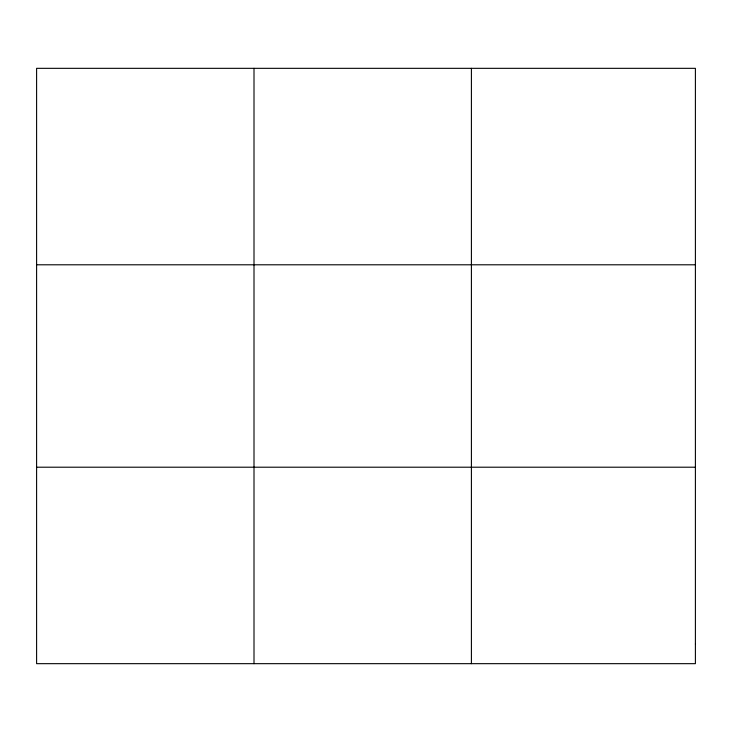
<?xml version="1.0" encoding="UTF-8"?>
<svg xmlns="http://www.w3.org/2000/svg" width="732" height="732" viewBox="0 0 732 732"><rect width="100%" height="100%" fill="white"/><g stroke="black" fill="none" stroke-linecap="round" stroke-linejoin="round"><path stroke-width="1.1" d="M254.004 68.332L254.004 663.668M471.408 68.332L471.408 663.668M36.6 264.792L695.4 264.792M36.6 467.208L695.4 467.208M695.4 644.023L695.4 663.668L36.6 663.668L36.6 68.332L695.4 68.332L695.4 644.023"/></g></svg>
